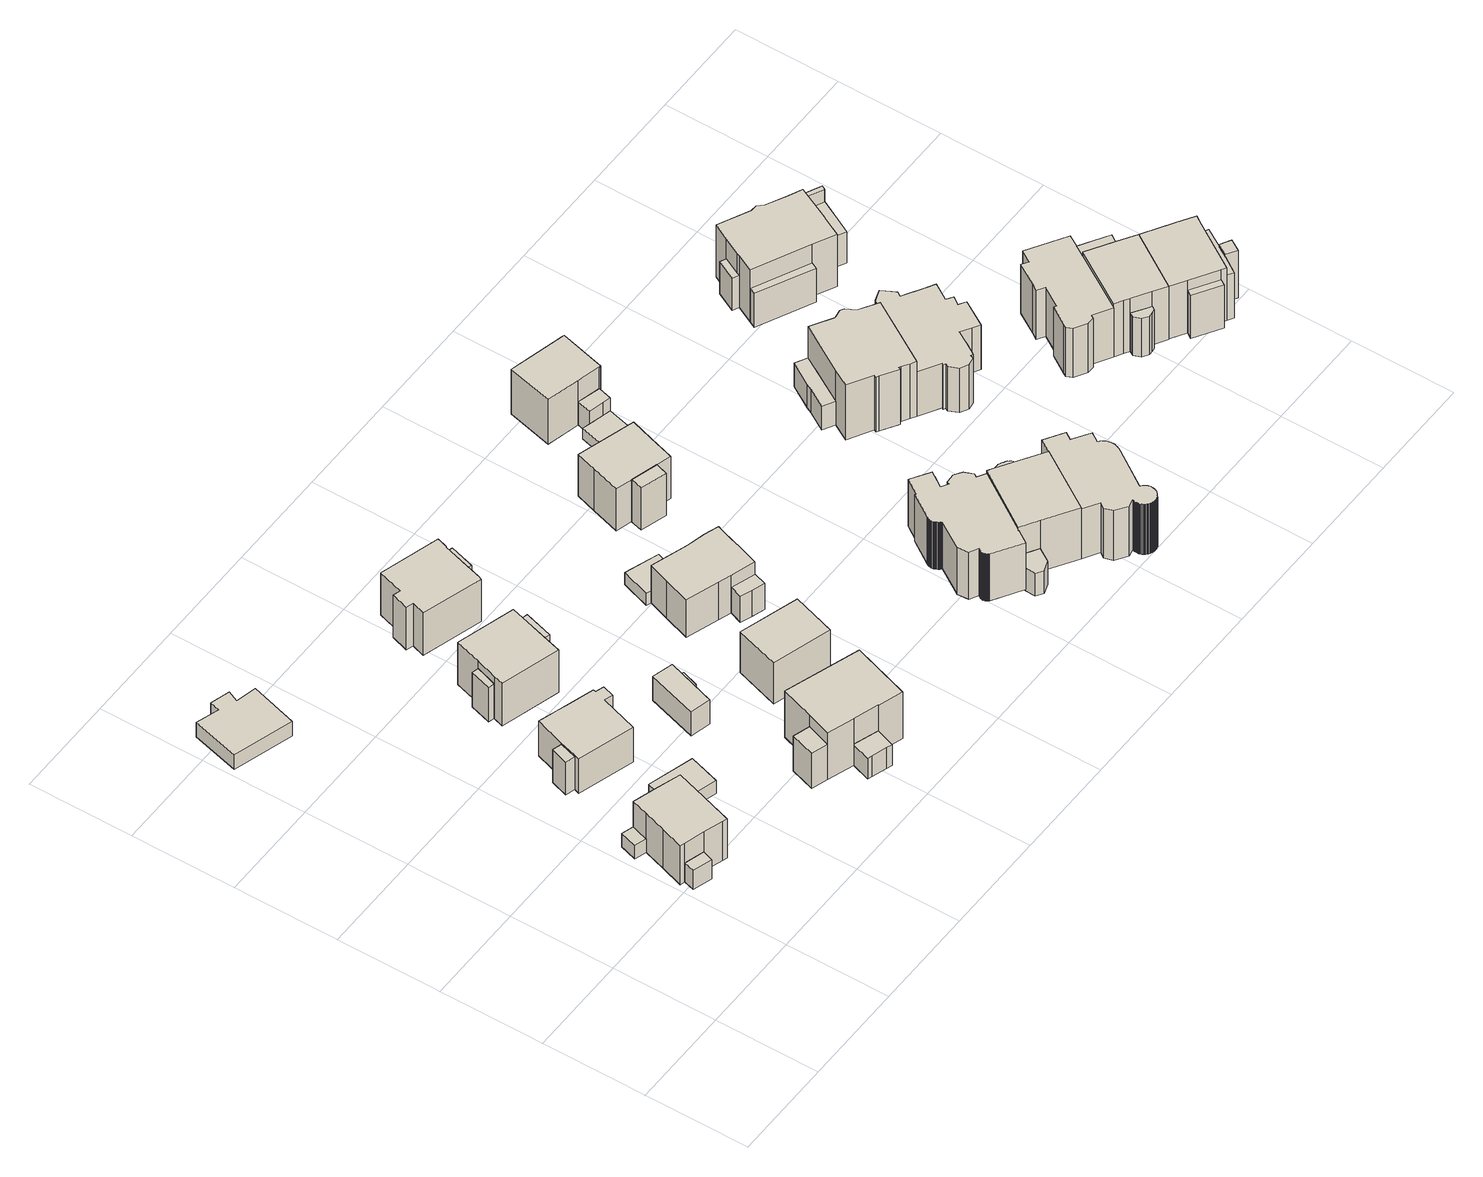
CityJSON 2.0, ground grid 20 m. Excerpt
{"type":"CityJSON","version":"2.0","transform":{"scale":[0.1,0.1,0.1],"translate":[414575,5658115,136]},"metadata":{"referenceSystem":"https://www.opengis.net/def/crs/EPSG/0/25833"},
"CityObjects":{
"building1":{"type":"Building","attributes":{"Gemeindeschluessel":14612000,"Geometrietyp2DReferenz":"3000","function":"31001_9998","roofType":"9999"},"children":["building1-1","building1-2","building1-3"]},
"building1-1":{"type":"BuildingPart","attributes":{"Dachtyp_tdc":"tdcGableRoof","Dachneigung":11.14,"QualitaetDacherkennung":4,"Geometrietyp2DReferenz":"3000","measuredHeight":5.64,"roofType":"3100"},"parents":["building1"],"geometry":[{"type":"Solid","lod":"1","boundaries":[[[[0,1,2,3]],[[4,5,6,7]],[[3,5,4,0]],[[2,6,5,3]],[[1,7,6,2]],[[0,4,7,1]]]]}]},
"building1-2":{"type":"BuildingPart","attributes":{"Dachtyp_tdc":"tdcHipAndGableRoof","Dachneigung":39.86,"QualitaetDacherkennung":59,"Geometrietyp2DReferenz":"3000","measuredHeight":11.28,"roofType":"5000"},"parents":["building1"],"geometry":[{"type":"Solid","lod":"1","boundaries":[[[[8,9,10,11,12,13,14,15,16,17]],[[6,5,18,19,20,21,22,23,24,25]],[[16,5,6,17]],[[15,18,5,16]],[[14,19,18,15]],[[13,20,19,14]],[[12,21,20,13]],[[11,22,21,12]],[[10,23,22,11]],[[9,24,23,10]],[[8,25,24,9]],[[17,6,25,8]]]]}]},
"building1-3":{"type":"BuildingPart","attributes":{"Dachtyp_tdc":"tdcPolyFlatRoof","Dachneigung":4.66,"QualitaetDacherkennung":47,"Geometrietyp2DReferenz":"3000","measuredHeight":3.29,"roofType":"2100"},"parents":["building1"],"geometry":[{"type":"Solid","lod":"1","boundaries":[[[[26,27,28,29]],[[21,20,30,31]],[[29,20,21,26]],[[28,30,20,29]],[[27,31,30,28]],[[26,21,31,27]]]]}]},
"building2":{"type":"Building","attributes":{"Dachtyp_tdc":"tdcPolyFlatRoof","Gemeindeschluessel":14612000,"Dachneigung":0,"QualitaetDacherkennung":80,"Geometrietyp2DReferenz":"3000","measuredHeight":3.42,"function":"31001_9998","roofType":"1000"},"geometry":[{"type":"Solid","lod":"1","boundaries":[[[[32,33,34,35,36,37,38,39]],[[40,41,42,43,44,45,46,47]],[[39,41,40,32]],[[38,42,41,39]],[[37,43,42,38]],[[36,44,43,37]],[[35,45,44,36]],[[34,46,45,35]],[[33,47,46,34]],[[32,40,47,33]]]]}]},
"building3":{"type":"Building","attributes":{"Dachtyp_tdc":"tdcPolyFlatRoof","Gemeindeschluessel":14612000,"Dachneigung":0,"QualitaetDacherkennung":59,"Geometrietyp2DReferenz":"3000","measuredHeight":3,"function":"31001_9998","roofType":"1000"},"geometry":[{"type":"Solid","lod":"1","boundaries":[[[[48,49,50,51,52,53]],[[54,55,56,57,58,59]],[[53,55,54,48]],[[52,56,55,53]],[[51,57,56,52]],[[50,58,57,51]],[[49,59,58,50]],[[48,54,59,49]]]]}]},
"building4":{"type":"Building","attributes":{"Gemeindeschluessel":14612000,"Geometrietyp2DReferenz":"3000","function":"31001_9998","roofType":"9999"},"children":["building4-1","building4-2"]},
"building4-1":{"type":"BuildingPart","attributes":{"Dachtyp_tdc":"tdcGableRoof","Dachneigung":23.26,"QualitaetDacherkennung":42,"Geometrietyp2DReferenz":"3000","measuredHeight":8.33,"roofType":"3100"},"parents":["building4"],"geometry":[{"type":"Solid","lod":"1","boundaries":[[[[60,61,62,63]],[[64,65,66,67]],[[63,65,64,60]],[[62,66,65,63]],[[61,67,66,62]],[[60,64,67,61]]]]}]},
"building4-2":{"type":"BuildingPart","attributes":{"Dachtyp_tdc":"tdcHipRoof","Dachneigung":38.7,"QualitaetDacherkennung":75,"Geometrietyp2DReferenz":"3000","measuredHeight":11.54,"roofType":"3200"},"parents":["building4"],"geometry":[{"type":"Solid","lod":"1","boundaries":[[[[68,69,70,71,72,73,74,75,76,77,78,79,80]],[[81,82,83,84,85,86,87,88,64,67,89,90,91]],[[80,82,81,68]],[[79,83,82,80]],[[78,84,83,79]],[[77,85,84,78]],[[76,86,85,77]],[[75,87,86,76]],[[74,88,87,75]],[[73,64,88,74]],[[72,67,64,73]],[[71,89,67,72]],[[70,90,89,71]],[[69,91,90,70]],[[68,81,91,69]]]]}]},
"building5":{"type":"Building","attributes":{"Gemeindeschluessel":14612000,"Geometrietyp2DReferenz":"3000","function":"31001_9998","roofType":"9999"},"children":["building5-1","building5-2","building5-3"]},
"building5-1":{"type":"BuildingPart","attributes":{"Dachtyp_tdc":"tdcPolyFlatRoof","Dachneigung":48.21,"QualitaetDacherkennung":50,"Geometrietyp2DReferenz":"3000","measuredHeight":8.9,"roofType":"2100"},"parents":["building5"],"geometry":[{"type":"Solid","lod":"1","boundaries":[[[[92,93,94,95]],[[96,97,98,99]],[[95,97,96,92]],[[94,98,97,95]],[[93,99,98,94]],[[92,96,99,93]]]]}]},
"building5-2":{"type":"BuildingPart","attributes":{"Dachtyp_tdc":"tdcPolyFlatRoof","Dachneigung":50.93,"QualitaetDacherkennung":55,"Geometrietyp2DReferenz":"3000","measuredHeight":9.76,"roofType":"2100"},"parents":["building5"],"geometry":[{"type":"Solid","lod":"1","boundaries":[[[[100,101,102,103,104,105]],[[106,107,108,109,110,111]],[[105,107,106,100]],[[104,108,107,105]],[[103,109,108,104]],[[102,110,109,103]],[[101,111,110,102]],[[100,106,111,101]]]]}]},
"building5-3":{"type":"BuildingPart","attributes":{"Dachtyp_tdc":"tdcFreeFormRoof","Dachneigung":42.07,"QualitaetDacherkennung":64,"Geometrietyp2DReferenz":"3000","measuredHeight":12.61,"roofType":"5000"},"parents":["building5"],"geometry":[{"type":"Solid","lod":"1","boundaries":[[[[112,113,114,115,116,117,118]],[[97,119,108,107,120,121,98]],[[118,97,98,112]],[[117,119,97,118]],[[116,108,119,117]],[[115,107,108,116]],[[114,120,107,115]],[[113,121,120,114]],[[112,98,121,113]]]]}]},
"building6":{"type":"Building","attributes":{"Gemeindeschluessel":14612000,"Geometrietyp2DReferenz":"3000","function":"31001_9998","roofType":"9999"},"children":["building6-1","building6-2","building6-3"]},
"building6-1":{"type":"BuildingPart","attributes":{"Dachtyp_tdc":"tdcGableRoof","Dachneigung":36.52,"QualitaetDacherkennung":25,"Geometrietyp2DReferenz":"3000","measuredHeight":5.61,"roofType":"3100"},"parents":["building6"],"geometry":[{"type":"Solid","lod":"1","boundaries":[[[[122,123,124,125,126,127,128,129]],[[130,131,132,133,134,135,136,137]],[[129,131,130,122]],[[128,132,131,129]],[[127,133,132,128]],[[126,134,133,127]],[[125,135,134,126]],[[124,136,135,125]],[[123,137,136,124]],[[122,130,137,123]]]]}]},
"building6-2":{"type":"BuildingPart","attributes":{"Dachtyp_tdc":"tdcFreeFormRoof","Dachneigung":44.18,"QualitaetDacherkennung":55,"Geometrietyp2DReferenz":"3000","measuredHeight":13.88,"roofType":"5000"},"parents":["building6"],"geometry":[{"type":"Solid","lod":"1","boundaries":[[[[138,139,140,141,142,143,144,145,146]],[[132,131,147,148,149,150,151,134,133]],[[146,131,132,138]],[[145,147,131,146]],[[144,148,147,145]],[[143,149,148,144]],[[142,150,149,143]],[[141,151,150,142]],[[140,134,151,141]],[[139,133,134,140]],[[138,132,133,139]]]]}]},
"building6-3":{"type":"BuildingPart","attributes":{"Dachtyp_tdc":"tdcFreeFormRoof","Dachneigung":35.37,"QualitaetDacherkennung":29,"Geometrietyp2DReferenz":"3000","measuredHeight":8.92,"roofType":"5000"},"parents":["building6"],"geometry":[{"type":"Solid","lod":"1","boundaries":[[[[152,153,154,155]],[[147,156,157,148]],[[155,156,147,152]],[[154,157,156,155]],[[153,148,157,154]],[[152,147,148,153]]]]}]},
"building7":{"type":"Building","attributes":{"Gemeindeschluessel":14612000,"Geometrietyp2DReferenz":"3000","function":"31001_9998","roofType":"9999"},"children":["building7-1","building7-2"]},
"building7-1":{"type":"BuildingPart","attributes":{"Dachtyp_tdc":"tdcGableRoof","Dachneigung":42.36,"QualitaetDacherkennung":4,"Geometrietyp2DReferenz":"3000","measuredHeight":9.39,"roofType":"3100"},"parents":["building7"],"geometry":[{"type":"Solid","lod":"1","boundaries":[[[[158,159,160,161]],[[162,163,164,165]],[[161,163,162,158]],[[160,164,163,161]],[[159,165,164,160]],[[158,162,165,159]]]]}]},
"building7-2":{"type":"BuildingPart","attributes":{"Dachtyp_tdc":"tdcPolyFlatRoof","Dachneigung":0,"QualitaetDacherkennung":76,"Geometrietyp2DReferenz":"3000","measuredHeight":2.34,"roofType":"1000"},"parents":["building7"],"geometry":[{"type":"Solid","lod":"1","boundaries":[[[[166,167,168,169]],[[170,171,172,165]],[[169,171,170,166]],[[168,172,171,169]],[[167,165,172,168]],[[166,170,165,167]]]]}]},
"building8":{"type":"Building","attributes":{"Gemeindeschluessel":14612000,"Geometrietyp2DReferenz":"3000","function":"31001_9998","roofType":"9999"},"children":["building8-1","building8-2"]},
"building8-1":{"type":"BuildingPart","attributes":{"Dachtyp_tdc":"tdcHipRoof","Dachneigung":42.75,"QualitaetDacherkennung":74,"Geometrietyp2DReferenz":"3000","measuredHeight":13.43,"roofType":"3200"},"parents":["building8"],"geometry":[{"type":"Solid","lod":"1","boundaries":[[[[173,174,175,176,177,178,179,180,181,182,183,184]],[[185,186,187,188,189,190,191,192,193,194,195,196]],[[184,186,185,173]],[[183,187,186,184]],[[182,188,187,183]],[[181,189,188,182]],[[180,190,189,181]],[[179,191,190,180]],[[178,192,191,179]],[[177,193,192,178]],[[176,194,193,177]],[[175,195,194,176]],[[174,196,195,175]],[[173,185,196,174]]]]}]},
"building8-2":{"type":"BuildingPart","attributes":{"Dachtyp_tdc":"tdcCutGableRoof","Dachneigung":42.3,"QualitaetDacherkennung":60,"Geometrietyp2DReferenz":"3000","measuredHeight":9.55,"roofType":"9999"},"parents":["building8"],"geometry":[{"type":"Solid","lod":"1","boundaries":[[[[197,198,199,200]],[[192,201,202,193]],[[200,201,192,197]],[[199,202,201,200]],[[198,193,202,199]],[[197,192,193,198]]]]}]},
"building9":{"type":"Building","attributes":{"Dachtyp_tdc":"tdcHipRoof","Gemeindeschluessel":14612000,"Dachneigung":37.55,"QualitaetDacherkennung":83,"Geometrietyp2DReferenz":"3000","measuredHeight":11.39,"function":"31001_9998","roofType":"3200"},"geometry":[{"type":"Solid","lod":"1","boundaries":[[[[203,204,205,206]],[[207,208,209,210]],[[206,208,207,203]],[[205,209,208,206]],[[204,210,209,205]],[[203,207,210,204]]]]}]},
"building10":{"type":"Building","attributes":{"Gemeindeschluessel":14612000,"Geometrietyp2DReferenz":"3000","function":"31001_9998","roofType":"9999"},"children":["building10-1","building10-2"]},
"building10-1":{"type":"BuildingPart","attributes":{"Dachtyp_tdc":"tdcHipRoof","Dachneigung":39.39,"QualitaetDacherkennung":82,"Geometrietyp2DReferenz":"3000","measuredHeight":10.93,"roofType":"3200"},"parents":["building10"],"geometry":[{"type":"Solid","lod":"1","boundaries":[[[[211,212,213,214,215,216,217,218,219,220,221,222,223]],[[224,225,226,227,228,229,230,231,232,233,234,235,236]],[[223,225,224,211]],[[222,226,225,223]],[[221,227,226,222]],[[220,228,227,221]],[[219,229,228,220]],[[218,230,229,219]],[[217,231,230,218]],[[216,232,231,217]],[[215,233,232,216]],[[214,234,233,215]],[[213,235,234,214]],[[212,236,235,213]],[[211,224,236,212]]]]}]},
"building10-2":{"type":"BuildingPart","attributes":{"Dachtyp_tdc":"tdcGableRoof","Dachneigung":67.22,"QualitaetDacherkennung":12,"Geometrietyp2DReferenz":"3000","measuredHeight":9.02,"roofType":"3100"},"parents":["building10"],"geometry":[{"type":"Solid","lod":"1","boundaries":[[[[237,238,239,240,241,242]],[[243,235,244,245,246,236]],[[242,243,236,237]],[[241,235,243,242]],[[240,244,235,241]],[[239,245,244,240]],[[238,246,245,239]],[[237,236,246,238]]]]}]},
"building11":{"type":"Building","attributes":{"Dachtyp_tdc":"tdcPolyFlatRoof","Gemeindeschluessel":14612000,"Dachneigung":0,"QualitaetDacherkennung":69,"Geometrietyp2DReferenz":"3000","measuredHeight":2.76,"function":"31001_9998","roofType":"1000"},"geometry":[{"type":"Solid","lod":"1","boundaries":[[[[247,248,249,250,251,252,253]],[[228,227,254,255,256,257,258]],[[253,227,228,247]],[[252,254,227,253]],[[251,255,254,252]],[[250,256,255,251]],[[249,257,256,250]],[[248,258,257,249]],[[247,228,258,248]]]]}]},
"building12":{"type":"Building","attributes":{"Gemeindeschluessel":14612000,"Geometrietyp2DReferenz":"3000","function":"31001_9998","roofType":"9999"},"children":["building12-1","building12-2"]},
"building12-1":{"type":"BuildingPart","attributes":{"Dachtyp_tdc":"tdcHipAndGableRoof","Dachneigung":41.55,"QualitaetDacherkennung":56,"Geometrietyp2DReferenz":"3000","measuredHeight":12.13,"roofType":"5000"},"parents":["building12"],"geometry":[{"type":"Solid","lod":"1","boundaries":[[[[259,260,261,262,263,264,265,266,267]],[[268,269,270,271,272,273,274,275,276]],[[267,269,268,259]],[[266,270,269,267]],[[265,271,270,266]],[[264,272,271,265]],[[263,273,272,264]],[[262,274,273,263]],[[261,275,274,262]],[[260,276,275,261]],[[259,268,276,260]]]]}]},
"building12-2":{"type":"BuildingPart","attributes":{"Dachtyp_tdc":"tdcGableRoof","Dachneigung":44.38,"QualitaetDacherkennung":61,"Geometrietyp2DReferenz":"3000","measuredHeight":11.35,"roofType":"3100"},"parents":["building12"],"geometry":[{"type":"Solid","lod":"1","boundaries":[[[[277,278,279,280]],[[269,281,282,270]],[[280,281,269,277]],[[279,282,281,280]],[[278,270,282,279]],[[277,269,270,278]]]]}]},
"building13":{"type":"Building","attributes":{"Dachtyp_tdc":"tdcFreeFormRoof","Gemeindeschluessel":14612000,"Dachneigung":33.15,"QualitaetDacherkennung":16,"Geometrietyp2DReferenz":"3000","measuredHeight":16.11,"function":"31001_9998","roofType":"5000"},"geometry":[{"type":"Solid","lod":"1","boundaries":[[[[283,284,285,286,287,288,289,290,291,292,293,294,295,296,297,298,299,300,301,302,303,304,305,306,307,308,309,310,311,312,313,314,315,316,317,318,319,320,321,322,323,324,325,326,327,328,329,330,331,332,333,334,335,336,337,338,339,340,341,342,343,344,345,346,347]],[[348,349,350,351,352,353,354,355,356,357,358,359,360,361,362,363,364,365,366,367,368,369,370,371,372,373,374,375,376,377,378,379,380,381,382,383,384,385,386,387,388,389,390,391,392,393,394,395,396,397,398,399,400,401,402,403,404,405,406,407,408,409,410,411,412]],[[347,349,348,283]],[[346,350,349,347]],[[345,351,350,346]],[[344,352,351,345]],[[343,353,352,344]],[[342,354,353,343]],[[341,355,354,342]],[[340,356,355,341]],[[339,357,356,340]],[[338,358,357,339]],[[337,359,358,338]],[[336,360,359,337]],[[335,361,360,336]],[[334,362,361,335]],[[333,363,362,334]],[[332,364,363,333]],[[331,365,364,332]],[[330,366,365,331]],[[329,367,366,330]],[[328,368,367,329]],[[327,369,368,328]],[[326,370,369,327]],[[325,371,370,326]],[[324,372,371,325]],[[323,373,372,324]],[[322,374,373,323]],[[321,375,374,322]],[[320,376,375,321]],[[319,377,376,320]],[[318,378,377,319]],[[317,379,378,318]],[[316,380,379,317]],[[315,381,380,316]],[[314,382,381,315]],[[313,383,382,314]],[[312,384,383,313]],[[311,385,384,312]],[[310,386,385,311]],[[309,387,386,310]],[[308,388,387,309]],[[307,389,388,308]],[[306,390,389,307]],[[305,391,390,306]],[[304,392,391,305]],[[303,393,392,304]],[[302,394,393,303]],[[301,395,394,302]],[[300,396,395,301]],[[299,397,396,300]],[[298,398,397,299]],[[297,399,398,298]],[[296,400,399,297]],[[295,401,400,296]],[[294,402,401,295]],[[293,403,402,294]],[[292,404,403,293]],[[291,405,404,292]],[[290,406,405,291]],[[289,407,406,290]],[[288,408,407,289]],[[287,409,408,288]],[[286,410,409,287]],[[285,411,410,286]],[[284,412,411,285]],[[283,348,412,284]]]]}]},
"building14":{"type":"Building","attributes":{"Dachtyp_tdc":"tdcPolyFlatRoof","Gemeindeschluessel":14612000,"Dachneigung":0,"QualitaetDacherkennung":80,"Geometrietyp2DReferenz":"3000","measuredHeight":2.51,"function":"31001_9998","roofType":"1000"},"geometry":[{"type":"Solid","lod":"1","boundaries":[[[[413,414,415,416,417]],[[418,419,420,421,422]],[[417,419,418,413]],[[416,420,419,417]],[[415,421,420,416]],[[414,422,421,415]],[[413,418,422,414]]]]}]},
"building15":{"type":"Building","attributes":{"Gemeindeschluessel":14612000,"Geometrietyp2DReferenz":"3000","function":"31001_9998","roofType":"9999"},"children":["building15-1","building15-2","building15-3"]},
"building15-1":{"type":"BuildingPart","attributes":{"Dachtyp_tdc":"tdcFreeFormRoof","Dachneigung":74.99,"QualitaetDacherkennung":24,"Geometrietyp2DReferenz":"3000","measuredHeight":12.34,"roofType":"5000"},"parents":["building15"],"geometry":[{"type":"Solid","lod":"1","boundaries":[[[[423,424,425,426,427,428,429,430,431,432,433,434,435,436,437,438,439,440,441,442,443,444,445,446,447,448,449,450,451,452,453,454,455]],[[456,457,458,459,460,461,462,463,464,465,466,467,468,469,470,471,472,473,474,475,476,477,478,479,480,481,482,483,484,485,486,487,488]],[[455,457,456,423]],[[454,458,457,455]],[[453,459,458,454]],[[452,460,459,453]],[[451,461,460,452]],[[450,462,461,451]],[[449,463,462,450]],[[448,464,463,449]],[[447,465,464,448]],[[446,466,465,447]],[[445,467,466,446]],[[444,468,467,445]],[[443,469,468,444]],[[442,470,469,443]],[[441,471,470,442]],[[440,472,471,441]],[[439,473,472,440]],[[438,474,473,439]],[[437,475,474,438]],[[436,476,475,437]],[[435,477,476,436]],[[434,478,477,435]],[[433,479,478,434]],[[432,480,479,433]],[[431,481,480,432]],[[430,482,481,431]],[[429,483,482,430]],[[428,484,483,429]],[[427,485,484,428]],[[426,486,485,427]],[[425,487,486,426]],[[424,488,487,425]],[[423,456,488,424]]]]}]},
"building15-2":{"type":"BuildingPart","attributes":{"Dachtyp_tdc":"tdcFreeFormRoof","Dachneigung":22.07,"QualitaetDacherkennung":55,"Geometrietyp2DReferenz":"3000","measuredHeight":5.84,"roofType":"5000"},"parents":["building15"],"geometry":[{"type":"Solid","lod":"1","boundaries":[[[[489,490,491,492,493,494]],[[495,496,497,498,499,500]],[[494,496,495,489]],[[493,497,496,494]],[[492,498,497,493]],[[491,499,498,492]],[[490,500,499,491]],[[489,495,500,490]]]]}]},
"building15-3":{"type":"BuildingPart","attributes":{"Dachtyp_tdc":"tdcGableRoof","Dachneigung":37.26,"QualitaetDacherkennung":43,"Geometrietyp2DReferenz":"3000","measuredHeight":15.22,"roofType":"3100"},"parents":["building15"],"geometry":[{"type":"Solid","lod":"1","boundaries":[[[[501,502,503,504,505,506]],[[495,500,507,466,465,508]],[[506,500,495,501]],[[505,507,500,506]],[[504,466,507,505]],[[503,465,466,504]],[[502,508,465,503]],[[501,495,508,502]]]]}]},
"building16":{"type":"Building","attributes":{"Gemeindeschluessel":14612000,"Geometrietyp2DReferenz":"3000","function":"31001_9998","roofType":"9999"},"children":["building16-1","building16-2","building16-3","building16-4"]},
"building16-1":{"type":"BuildingPart","attributes":{"Dachtyp_tdc":"tdcPolyFlatRoof","Dachneigung":0,"QualitaetDacherkennung":44,"Geometrietyp2DReferenz":"3000","measuredHeight":5.51,"roofType":"1000"},"parents":["building16"],"geometry":[{"type":"Solid","lod":"1","boundaries":[[[[509,510,511,512,513]],[[514,515,516,517,518]],[[513,515,514,509]],[[512,516,515,513]],[[511,517,516,512]],[[510,518,517,511]],[[509,514,518,510]]]]}]},
"building16-2":{"type":"BuildingPart","attributes":{"Dachtyp_tdc":"tdcPolyFlatRoof","Dachneigung":4.12,"QualitaetDacherkennung":45,"Geometrietyp2DReferenz":"3000","measuredHeight":5.58,"roofType":"2100"},"parents":["building16"],"geometry":[{"type":"Solid","lod":"1","boundaries":[[[[511,519,520,512]],[[517,516,521,522]],[[512,516,517,511]],[[520,521,516,512]],[[519,522,521,520]],[[511,517,522,519]]]]}]},
"building16-3":{"type":"BuildingPart","attributes":{"Dachtyp_tdc":"tdcPolyFlatRoof","Dachneigung":0,"QualitaetDacherkennung":53,"Geometrietyp2DReferenz":"3000","measuredHeight":5.52,"roofType":"1000"},"parents":["building16"],"geometry":[{"type":"Solid","lod":"1","boundaries":[[[[523,524,525,526,527]],[[528,421,529,420,530]],[[527,421,528,523]],[[526,529,421,527]],[[525,420,529,526]],[[524,530,420,525]],[[523,528,530,524]]]]}]},
"building16-4":{"type":"BuildingPart","attributes":{"Dachtyp_tdc":"tdcHipRoof","Dachneigung":41.73,"QualitaetDacherkennung":69,"Geometrietyp2DReferenz":"3000","measuredHeight":12.67,"roofType":"3200"},"parents":["building16"],"geometry":[{"type":"Solid","lod":"1","boundaries":[[[[531,532,533,534,535,536,537,538]],[[528,530,539,540,521,515,541,542]],[[538,530,528,531]],[[537,539,530,538]],[[536,540,539,537]],[[535,521,540,536]],[[534,515,521,535]],[[533,541,515,534]],[[532,542,541,533]],[[531,528,542,532]]]]}]},
"building17":{"type":"Building","attributes":{"Dachtyp_tdc":"tdcFreeFormRoof","Gemeindeschluessel":14612000,"Dachneigung":50.43,"QualitaetDacherkennung":29,"Geometrietyp2DReferenz":"3000","measuredHeight":16.21,"function":"31001_9998","roofType":"5000"},"geometry":[{"type":"Solid","lod":"1","boundaries":[[[[543,544,545,546,547,548,549,550,551,552,553,554,555,556,557,558,559,560,561,562,563,564,565,566,567,568,569,570,571,572,573,574,575,576,577,578,579,580,581,582,583,584,585,586,587,588,589,590,591,592,593,594,595,596,597,598,599,600,601,602,603,604,605,606,607,608,609,610,611,612,613,614,615,616,617,618,619,620,621,622,623,624,625,626,627,628,629]],[[630,631,632,633,634,635,636,637,638,639,640,641,642,643,644,645,646,647,648,649,650,651,652,653,654,655,656,657,658,659,660,661,662,663,664,665,666,667,668,669,670,671,672,673,674,675,676,677,678,679,680,681,682,683,684,685,686,687,508,688,689,690,691,692,693,694,695,696,697,698,699,700,701,702,703,704,705,706,707,708,709,710,711,712,713,714,715]],[[629,631,630,543]],[[628,632,631,629]],[[627,633,632,628]],[[626,634,633,627]],[[625,635,634,626]],[[624,636,635,625]],[[623,637,636,624]],[[622,638,637,623]],[[621,639,638,622]],[[620,640,639,621]],[[619,641,640,620]],[[618,642,641,619]],[[617,643,642,618]],[[616,644,643,617]],[[615,645,644,616]],[[614,646,645,615]],[[613,647,646,614]],[[612,648,647,613]],[[611,649,648,612]],[[610,650,649,611]],[[609,651,650,610]],[[608,652,651,609]],[[607,653,652,608]],[[606,654,653,607]],[[605,655,654,606]],[[604,656,655,605]],[[603,657,656,604]],[[602,658,657,603]],[[601,659,658,602]],[[600,660,659,601]],[[599,661,660,600]],[[598,662,661,599]],[[597,663,662,598]],[[596,664,663,597]],[[595,665,664,596]],[[594,666,665,595]],[[593,667,666,594]],[[592,668,667,593]],[[591,669,668,592]],[[590,670,669,591]],[[589,671,670,590]],[[588,672,671,589]],[[587,673,672,588]],[[586,674,673,587]],[[585,675,674,586]],[[584,676,675,585]],[[583,677,676,584]],[[582,678,677,583]],[[581,679,678,582]],[[580,680,679,581]],[[579,681,680,580]],[[578,682,681,579]],[[577,683,682,578]],[[576,684,683,577]],[[575,685,684,576]],[[574,686,685,575]],[[573,687,686,574]],[[572,508,687,573]],[[571,688,508,572]],[[570,689,688,571]],[[569,690,689,570]],[[568,691,690,569]],[[567,692,691,568]],[[566,693,692,567]],[[565,694,693,566]],[[564,695,694,565]],[[563,696,695,564]],[[562,697,696,563]],[[561,698,697,562]],[[560,699,698,561]],[[559,700,699,560]],[[558,701,700,559]],[[557,702,701,558]],[[556,703,702,557]],[[555,704,703,556]],[[554,705,704,555]],[[553,706,705,554]],[[552,707,706,553]],[[551,708,707,552]],[[550,709,708,551]],[[549,710,709,550]],[[548,711,710,549]],[[547,712,711,548]],[[546,713,712,547]],[[545,714,713,546]],[[544,715,714,545]],[[543,630,715,544]]]]}]},
"building18":{"type":"Building","attributes":{"Gemeindeschluessel":14612000,"Geometrietyp2DReferenz":"3000","function":"31001_9998","roofType":"9999"},"children":["building18-1","building18-2"]},
"building18-1":{"type":"BuildingPart","attributes":{"Dachtyp_tdc":"tdcHipAndGableRoof","Dachneigung":27.4,"QualitaetDacherkennung":33,"Geometrietyp2DReferenz":"3000","measuredHeight":15.91,"roofType":"5000"},"parents":["building18"],"geometry":[{"type":"Solid","lod":"1","boundaries":[[[[716,717,718,719,720,721,722,723,724,725,726,727,728,729,730,731,732]],[[733,734,735,736,737,738,739,740,741,742,743,744,745,746,747,748,749]],[[732,734,733,716]],[[731,735,734,732]],[[730,736,735,731]],[[729,737,736,730]],[[728,738,737,729]],[[727,739,738,728]],[[726,740,739,727]],[[725,741,740,726]],[[724,742,741,725]],[[723,743,742,724]],[[722,744,743,723]],[[721,745,744,722]],[[720,746,745,721]],[[719,747,746,720]],[[718,748,747,719]],[[717,749,748,718]],[[716,733,749,717]]]]}]},
"building18-2":{"type":"BuildingPart","attributes":{"Dachtyp_tdc":"tdcGableRoof","Dachneigung":16.71,"QualitaetDacherkennung":18,"Geometrietyp2DReferenz":"3000","measuredHeight":6.5,"roofType":"3100"},"parents":["building18"],"geometry":[{"type":"MultiSurface","lod":"1","boundaries":[[[750,751,752,753,754,755,756,750,757]],[[748,749,748,758,747,759,760,761,762]],[[757,749,748,750]],[[756,758,748,750]],[[755,747,758,756]],[[754,759,747,755]],[[753,760,759,754]],[[752,761,760,753]],[[751,762,761,752]],[[750,748,762,751]]]}]},
"building19":{"type":"Building","attributes":{"Dachtyp_tdc":"tdcFreeFormRoof","Gemeindeschluessel":14612000,"Dachneigung":28.59,"QualitaetDacherkennung":24,"Geometrietyp2DReferenz":"3000","measuredHeight":14.5,"function":"31001_9998","roofType":"5000"},"geometry":[{"type":"Solid","lod":"1","boundaries":[[[[763,764,765,766,767,768,769,770,771,772,773,774,775,776,777,778,779,780,781,782,783,784,785,786,787,788,789,790]],[[791,792,793,738,736,794,795,796,797,798,799,800,801,802,803,804,805,806,807,808,809,810,811,812,813,814,815,816]],[[790,792,791,763]],[[789,793,792,790]],[[788,738,793,789]],[[787,736,738,788]],[[786,794,736,787]],[[785,795,794,786]],[[784,796,795,785]],[[783,797,796,784]],[[782,798,797,783]],[[781,799,798,782]],[[780,800,799,781]],[[779,801,800,780]],[[778,802,801,779]],[[777,803,802,778]],[[776,804,803,777]],[[775,805,804,776]],[[774,806,805,775]],[[773,807,806,774]],[[772,808,807,773]],[[771,809,808,772]],[[770,810,809,771]],[[769,811,810,770]],[[768,812,811,769]],[[767,813,812,768]],[[766,814,813,767]],[[765,815,814,766]],[[764,816,815,765]],[[763,791,816,764]]]]}]},
"building20":{"type":"Building","attributes":{"Gemeindeschluessel":14612000,"Geometrietyp2DReferenz":"3000","function":"31001_9998","roofType":"9999"},"children":["building20-1","building20-2","building20-3","building20-4","building20-5"]},
"building20-1":{"type":"BuildingPart","attributes":{"Dachtyp_tdc":"tdcPolyFlatRoof","Dachneigung":0,"QualitaetDacherkennung":37,"Geometrietyp2DReferenz":"3000","measuredHeight":7.55,"roofType":"1000"},"parents":["building20"],"geometry":[{"type":"Solid","lod":"1","boundaries":[[[[817,818,819,820]],[[821,822,823,824]],[[820,822,821,817]],[[819,823,822,820]],[[818,824,823,819]],[[817,821,824,818]]]]}]},
"building20-2":{"type":"BuildingPart","attributes":{"Dachtyp_tdc":"tdcGableRoof","Dachneigung":24.52,"QualitaetDacherkennung":48,"Geometrietyp2DReferenz":"3000","measuredHeight":14.27,"roofType":"3100"},"parents":["building20"],"geometry":[{"type":"Solid","lod":"1","boundaries":[[[[825,826,827,828,829,830,831,832,833,834,835,836,837,838]],[[839,840,821,841,824,842,843,844,845,846,847,848,849,850]],[[838,840,839,825]],[[837,821,840,838]],[[836,841,821,837]],[[835,824,841,836]],[[834,842,824,835]],[[833,843,842,834]],[[832,844,843,833]],[[831,845,844,832]],[[830,846,845,831]],[[829,847,846,830]],[[828,848,847,829]],[[827,849,848,828]],[[826,850,849,827]],[[825,839,850,826]]]]}]},
"building20-3":{"type":"BuildingPart","attributes":{"Dachtyp_tdc":"tdcGableRoof","Dachneigung":56.59,"QualitaetDacherkennung":9,"Geometrietyp2DReferenz":"3000","measuredHeight":13.71,"roofType":"3100"},"parents":["building20"],"geometry":[{"type":"Solid","lod":"1","boundaries":[[[[851,852,853,854]],[[846,855,856,857]],[[854,855,846,851]],[[853,856,855,854]],[[852,857,856,853]],[[851,846,857,852]]]]}]},
"building20-4":{"type":"BuildingPart","attributes":{"Dachtyp_tdc":"tdcPolyFlatRoof","Dachneigung":0,"QualitaetDacherkennung":70,"Geometrietyp2DReferenz":"3000","measuredHeight":7.37,"roofType":"1000"},"parents":["building20"],"geometry":[{"type":"Solid","lod":"1","boundaries":[[[[858,859,860,861,862]],[[847,857,863,864,849]],[[862,857,847,858]],[[861,863,857,862]],[[860,864,863,861]],[[859,849,864,860]],[[858,847,849,859]]]]}]},
"building20-5":{"type":"BuildingPart","attributes":{"Dachtyp_tdc":"tdcGableRoof","Dachneigung":12.63,"QualitaetDacherkennung":17,"Geometrietyp2DReferenz":"3000","measuredHeight":8.65,"roofType":"3100"},"parents":["building20"],"geometry":[{"type":"Solid","lod":"1","boundaries":[[[[865,866,867,868]],[[839,869,870,840]],[[868,869,839,865]],[[867,870,869,868]],[[866,840,870,867]],[[865,839,840,866]]]]}]},
"building21":{"type":"Building","attributes":{"Dachtyp_tdc":"tdcFreeFormRoof","Gemeindeschluessel":14612000,"Dachneigung":28.21,"QualitaetDacherkennung":23,"Geometrietyp2DReferenz":"3000","measuredHeight":13.29,"function":"31001_9998","roofType":"5000"},"geometry":[{"type":"Solid","lod":"1","boundaries":[[[[871,872,873,874,875,876,877,878,879,880,881,882,883,884,885,886,887]],[[888,889,890,891,892,893,894,895,896,897,898,899,900,901,902,903,904]],[[887,889,888,871]],[[886,890,889,887]],[[885,891,890,886]],[[884,892,891,885]],[[883,893,892,884]],[[882,894,893,883]],[[881,895,894,882]],[[880,896,895,881]],[[879,897,896,880]],[[878,898,897,879]],[[877,899,898,878]],[[876,900,899,877]],[[875,901,900,876]],[[874,902,901,875]],[[873,903,902,874]],[[872,904,903,873]],[[871,888,904,872]]]]}]},
"building22":{"type":"Building","attributes":{"Gemeindeschluessel":14612000,"Geometrietyp2DReferenz":"3000","function":"31001_9998","roofType":"9999"},"children":["building22-1","building22-2","building22-3"]},
"building22-1":{"type":"BuildingPart","attributes":{"Dachtyp_tdc":"tdcFreeFormRoof","Dachneigung":32.71,"QualitaetDacherkennung":10,"Geometrietyp2DReferenz":"3000","measuredHeight":10.08,"roofType":"5000"},"parents":["building22"],"geometry":[{"type":"Solid","lod":"1","boundaries":[[[[905,906,907,908,909,910,911,912,913]],[[914,915,916,917,918,919,920,921,922]],[[913,915,914,905]],[[912,916,915,913]],[[911,917,916,912]],[[910,918,917,911]],[[909,919,918,910]],[[908,920,919,909]],[[907,921,920,908]],[[906,922,921,907]],[[905,914,922,906]]]]}]},
"building22-2":{"type":"BuildingPart","attributes":{"Dachtyp_tdc":"tdcGableRoof","Dachneigung":31.39,"QualitaetDacherkennung":40,"Geometrietyp2DReferenz":"3000","measuredHeight":12.6,"roofType":"3100"},"parents":["building22"],"geometry":[{"type":"Solid","lod":"1","boundaries":[[[[923,924,925,926]],[[927,904,928,929]],[[926,904,927,923]],[[925,928,904,926]],[[924,929,928,925]],[[923,927,929,924]]]]}]},
"building22-3":{"type":"BuildingPart","attributes":{"Dachtyp_tdc":"tdcGableRoof","Dachneigung":29.22,"QualitaetDacherkennung":57,"Geometrietyp2DReferenz":"3000","measuredHeight":14.38,"roofType":"3100"},"parents":["building22"],"geometry":[{"type":"Solid","lod":"1","boundaries":[[[[930,931,932,933,934,935,936,937]],[[929,938,939,918,916,940,888,927]],[[937,938,929,930]],[[936,939,938,937]],[[935,918,939,936]],[[934,916,918,935]],[[933,940,916,934]],[[932,888,940,933]],[[931,927,888,932]],[[930,929,927,931]]]]}]},
"building23":{"type":"Building","attributes":{"Gemeindeschluessel":14612000,"Geometrietyp2DReferenz":"3000","function":"31001_9998","roofType":"9999"},"children":["building23-1","building23-2","building23-3","building23-4"]},
"building23-1":{"type":"BuildingPart","attributes":{"Dachtyp_tdc":"tdcPolyFlatRoof","Dachneigung":23.64,"QualitaetDacherkennung":57,"Geometrietyp2DReferenz":"3000","measuredHeight":11.72,"roofType":"2100"},"parents":["building23"],"geometry":[{"type":"Solid","lod":"1","boundaries":[[[[941,942,943,944,945]],[[946,947,948,949,950]],[[945,947,946,941]],[[944,948,947,945]],[[943,949,948,944]],[[942,950,949,943]],[[941,946,950,942]]]]}]},
"building23-2":{"type":"BuildingPart","attributes":{"Dachtyp_tdc":"tdcHipAndGableRoof","Dachneigung":26.99,"QualitaetDacherkennung":51,"Geometrietyp2DReferenz":"3000","measuredHeight":14.05,"roofType":"5000"},"parents":["building23"],"geometry":[{"type":"Solid","lod":"1","boundaries":[[[[951,937,936,952,953,954,955,956,957]],[[958,959,960,961,962,963,964,965,966]],[[957,959,958,951]],[[956,960,959,957]],[[955,961,960,956]],[[954,962,961,955]],[[953,963,962,954]],[[952,964,963,953]],[[936,965,964,952]],[[937,966,965,936]],[[951,958,966,937]]]]}]},
"building23-3":{"type":"BuildingPart","attributes":{"Dachtyp_tdc":"tdcGableRoof","Dachneigung":42.7,"QualitaetDacherkennung":35,"Geometrietyp2DReferenz":"3000","measuredHeight":13.07,"roofType":"3100"},"parents":["building23"],"geometry":[{"type":"Solid","lod":"1","boundaries":[[[[967,968,969,970,971,972,973,974,975]],[[976,961,977,960,978,949,948,979,947]],[[975,961,976,967]],[[974,977,961,975]],[[973,960,977,974]],[[972,978,960,973]],[[971,949,978,972]],[[970,948,949,971]],[[969,979,948,970]],[[968,947,979,969]],[[967,976,947,968]]]]}]},
"building23-4":{"type":"BuildingPart","attributes":{"Dachtyp_tdc":"tdcGableRoof","Dachneigung":39.05,"QualitaetDacherkennung":28,"Geometrietyp2DReferenz":"3000","measuredHeight":11.47,"roofType":"3100"},"parents":["building23"],"geometry":[{"type":"Solid","lod":"1","boundaries":[[[[980,981,982,983]],[[963,984,985,964]],[[983,984,963,980]],[[982,985,984,983]],[[981,964,985,982]],[[980,963,964,981]]]]}]}
},
"vertices":[
[214,191,47],[250,179,47],[257,200,47],[220,211,47],[214,191,2],[220,211,2],[257,200,2],[250,179,2],
[293,188,94],[302,185,94],[339,302,94],[290,318,94],[248,331,94],[238,299,94],[225,257,94],[211,214,94],[220,211,94],[257,200,94],[211,214,2],[225,257,2],[238,299,2],[248,331,2],[290,318,2],[339,302,2],[302,185,2],[293,188,2],
[248,331,34],[226,338,34],[216,306,34],[238,299,34],[216,306,2],[226,338,2],
[2,939,50],[115,904,50],[141,994,50],[102,1003,50],[111,1024,50],[74,1035,50],[69,1016,50],[26,1030,50],[2,939,16],[26,1030,16],[69,1016,16],[74,1035,16],[111,1024,16],[102,1003,16],[141,994,16],[115,904,16],
[427,339,31],[341,365,31],[324,309,31],[341,304,31],[340,301,31],[409,280,31],[427,339,1],[409,280,1],[340,301,1],[341,304,1],[324,309,1],[341,365,1],
[283,469,84],[293,502,84],[276,507,84],[265,474,84],[283,469,6],[265,474,6],[276,507,6],[293,502,6],
[369,540,88],[346,548,88],[329,553,88],[311,559,88],[293,502,88],[283,469,88],[280,459,88],[386,426,88],[409,498,88],[425,493,88],[432,515,88],[416,520,88],[417,525,88],[369,540,6],[417,525,6],[416,520,6],[432,515,6],[425,493,6],[409,498,6],[386,426,6],[280,459,6],[311,559,6],[329,553,6],[346,548,6],
[337,706,90],[325,666,90],[336,663,90],[349,703,90],[337,706,8],[349,703,8],[336,663,8],[325,666,8],
[471,647,95],[487,702,95],[475,705,95],[479,719,95],[474,720,95],[454,652,95],[471,647,8],[454,652,8],[474,720,8],[479,719,8],[475,705,8],[487,702,8],
[336,663,108],[330,643,108],[442,610,108],[454,652,108],[474,720,108],[364,753,108],[349,703,108],[364,753,8],[442,610,8],[330,643,8],
[570,96,53],[579,93,53],[607,84,53],[617,80,53],[629,115,53],[629,116,53],[582,132,53],[582,131,53],[570,96,4],[582,131,4],[582,132,4],[629,116,4],[629,115,4],[617,80,4],[607,84,4],[579,93,4],
[582,132,114],[629,116,114],[629,115,114],[675,100,114],[711,209,114],[570,257,114],[549,194,114],[533,148,114],[582,131,114],[533,148,4],[549,194,4],[570,257,4],[711,209,4],[675,100,4],
[533,148,87],[549,194,87],[517,204,87],[502,158,87],[502,158,4],[517,204,4],
[523,371,64],[553,465,64],[514,476,64],[485,381,64],[523,371,7],[485,381,7],[514,476,7],[553,465,7],
[575,458,30],[553,465,30],[542,430,30],[564,426,30],[575,458,7],[564,426,7],[542,430,7],
[396,862,104],[388,837,104],[502,802,104],[505,810,104],[514,842,104],[528,889,104],[529,889,104],[535,909,104],[422,943,104],[407,895,104],[393,899,104],[383,866,104],[396,862,4],[383,866,4],[393,899,4],[407,895,4],[422,943,4],[535,909,4],[529,889,4],[528,889,4],[514,842,4],[505,810,4],[502,802,4],[388,837,4],
[528,889,92],[514,842,92],[527,838,92],[541,885,92],[541,885,4],[527,838,4],
[729,278,103],[755,360,103],[644,395,103],[618,312,103],[729,278,6],[618,312,6],[644,395,6],[755,360,6],
[717,488,97],[742,480,97],[787,465,97],[802,508,97],[804,516,97],[815,549,97],[818,557,97],[792,566,97],[756,575,97],[711,590,97],[687,598,97],[673,558,97],[657,509,97],[717,488,8],[657,509,8],[673,558,8],[687,598,8],[711,590,8],[756,575,8],[792,566,8],[818,557,8],[815,549,8],[804,516,8],[802,508,8],[787,465,8],[742,480,8],
[742,480,69],[733,456,69],[755,448,69],[779,440,69],[787,465,69],[764,473,69],[764,473,8],[779,440,8],[755,448,8],[733,456,8],
[711,590,36],[716,604,36],[747,594,36],[760,634,36],[696,656,36],[678,602,36],[687,598,36],[678,602,8],[696,656,8],[760,634,8],[747,594,8],[716,604,8],
[892,701,108],[906,748,108],[920,793,108],[812,826,108],[800,787,108],[784,733,108],[815,724,108],[814,724,108],[864,709,108],[892,701,9],[864,709,9],[814,724,9],[815,724,9],[784,733,9],[800,787,9],[812,826,9],[920,793,9],[906,748,9],
[864,709,109],[814,724,109],[808,701,109],[857,686,109],[857,686,9],[808,701,9],
[1093,328,116],[1096,332,116],[1061,355,116],[1042,326,116],[1040,328,116],[1012,285,116],[1011,284,116],[1010,283,116],[1010,282,116],[1009,281,116],[1009,280,116],[1008,278,116],[1008,277,116],[1008,276,116],[1007,274,116],[1007,273,116],[1007,272,116],[1008,270,116],[1008,268,116],[1008,267,116],[1009,266,116],[1009,265,116],[1010,264,116],[1011,262,116],[1011,261,116],[1012,260,116],[1013,259,116],[1014,259,116],[1015,258,116],[1016,257,116],[983,205,116],[985,184,116],[1001,175,116],[1000,174,116],[1000,173,116],[999,172,116],[998,171,116],[998,170,116],[997,169,116],[997,168,116],[997,167,116],[996,166,116],[996,165,116],[996,164,116],[997,163,116],[997,162,116],[997,161,116],[997,160,116],[998,160,116],[998,159,116],[998,158,116],[999,157,116],[1000,156,116],[1001,155,116],[1054,121,116],[1143,258,116],[1127,268,116],[1131,274,116],[1124,291,116],[1110,301,116],[1093,300,116],[1092,300,116],[1090,295,116],[1077,303,116],[1090,323,116],[1093,328,5],[1090,323,5],[1077,303,5],[1090,295,5],[1092,300,5],[1093,300,5],[1110,301,5],[1124,291,5],[1131,274,5],[1127,268,5],[1143,258,5],[1054,121,5],[1001,155,5],[1000,156,5],[999,157,5],[998,158,5],[998,159,5],[998,160,5],[997,160,5],[997,161,5],[997,162,5],[997,163,5],[996,164,5],[996,165,5],[996,166,5],[997,167,5],[997,168,5],[997,169,5],[998,170,5],[998,171,5],[999,172,5],[1000,173,5],[1000,174,5],[1001,175,5],[985,184,5],[983,205,5],[1016,257,5],[1015,258,5],[1014,259,5],[1013,259,5],[1012,260,5],[1011,261,5],[1011,262,5],[1010,264,5],[1009,265,5],[1009,266,5],[1008,267,5],[1008,268,5],[1008,270,5],[1007,272,5],[1007,273,5],[1007,274,5],[1008,276,5],[1008,277,5],[1008,278,5],[1009,280,5],[1009,281,5],[1010,282,5],[1010,283,5],[1011,284,5],[1012,285,5],[1040,328,5],[1042,326,5],[1061,355,5],[1096,332,5],
[902,829,35],[959,814,35],[975,876,35],[932,887,35],[918,891,35],[902,829,10],[918,891,10],[932,887,10],[975,876,10],[959,814,10],
[1191,251,107],[1190,252,107],[1188,253,107],[1185,254,107],[1184,255,107],[1183,256,107],[1182,257,107],[1181,257,107],[1179,258,107],[1178,258,107],[1177,259,107],[1176,259,107],[1174,259,107],[1173,259,107],[1171,259,107],[1170,259,107],[1169,259,107],[1167,259,107],[1166,258,107],[1165,258,107],[1163,257,107],[1162,257,107],[1158,255,107],[1155,251,107],[1234,200,107],[1241,211,107],[1196,240,107],[1196,243,107],[1195,244,107],[1195,246,107],[1194,247,107],[1193,248,107],[1192,249,107],[1191,251,2],[1192,249,2],[1193,248,2],[1194,247,2],[1195,246,2],[1195,244,2],[1196,243,2],[1196,240,2],[1241,211,2],[1234,200,2],[1155,251,2],[1158,255,2],[1162,257,2],[1163,257,2],[1165,258,2],[1166,258,2],[1167,259,2],[1169,259,2],[1170,259,2],[1171,259,2],[1173,259,2],[1174,259,2],[1176,259,2],[1177,259,2],[1178,258,2],[1179,258,2],[1181,257,2],[1182,257,2],[1183,256,2],[1184,255,2],[1185,254,2],[1188,253,2],[1190,252,2],
[1102,126,56],[1070,146,56],[1054,121,56],[1053,102,56],[1066,93,56],[1086,100,56],[1102,126,2],[1086,100,2],[1066,93,2],[1053,102,2],[1054,121,2],[1070,146,2],
[1102,126,123],[1162,87,123],[1234,200,123],[1155,251,123],[1143,258,123],[1070,146,123],[1143,258,2],[1162,87,2],
[1010,1016,65],[967,1027,65],[965,1019,65],[960,1000,65],[1003,989,65],[1010,1016,10],[1003,989,10],[960,1000,10],[965,1019,10],[967,1027,10],
[926,1028,65],[921,1010,65],[921,1010,10],[926,1028,10],
[982,902,65],[939,914,65],[932,887,65],[960,880,65],[975,876,65],[982,902,10],[960,880,10],[939,914,10],
[982,902,116],[985,902,116],[1007,988,116],[1003,989,116],[921,1010,116],[898,1016,116],[877,930,116],[939,914,116],[877,930,10],[898,1016,10],[1007,988,10],[985,902,10],
[1264,30,120],[1263,31,120],[1262,32,120],[1261,34,120],[1260,35,120],[1259,36,120],[1258,37,120],[1256,38,120],[1302,107,120],[1305,112,120],[1307,117,120],[1308,120,120],[1309,122,120],[1309,124,120],[1309,126,120],[1309,129,120],[1309,131,120],[1308,133,120],[1308,136,120],[1307,139,120],[1305,141,120],[1304,143,120],[1302,146,120],[1300,147,120],[1298,149,120],[1309,167,120],[1277,188,120],[1286,202,120],[1250,225,120],[1162,87,120],[1191,69,120],[1184,58,120],[1189,42,120],[1211,27,120],[1225,30,120],[1225,28,120],[1224,26,120],[1224,25,120],[1224,23,120],[1224,22,120],[1224,20,120],[1224,19,120],[1224,17,120],[1225,16,120],[1225,14,120],[1226,13,120],[1226,12,120],[1227,10,120],[1228,9,120],[1229,7,120],[1231,6,120],[1232,5,120],[1233,4,120],[1235,3,120],[1236,2,120],[1237,2,120],[1239,1,120],[1240,1,120],[1242,0,120],[1243,0,120],[1244,0,120],[1246,0,120],[1248,0,120],[1249,0,120],[1251,1,120],[1253,1,120],[1254,2,120],[1255,3,120],[1257,4,120],[1258,5,120],[1259,6,120],[1260,7,120],[1261,8,120],[1262,9,120],[1263,10,120],[1264,12,120],[1264,13,120],[1265,15,120],[1265,16,120],[1265,18,120],[1266,19,120],[1266,20,120],[1266,22,120],[1266,23,120],[1265,25,120],[1265,26,120],[1265,28,120],[1264,30,2],[1265,28,2],[1265,26,2],[1265,25,2],[1266,23,2],[1266,22,2],[1266,20,2],[1266,19,2],[1265,18,2],[1265,16,2],[1265,15,2],[1264,13,2],[1264,12,2],[1263,10,2],[1262,9,2],[1261,8,2],[1260,7,2],[1259,6,2],[1258,5,2],[1257,4,2],[1255,3,2],[1254,2,2],[1253,1,2],[1251,1,2],[1249,0,2],[1248,0,2],[1246,0,2],[1244,0,2],[1243,0,2],[1242,0,2],[1240,1,2],[1239,1,2],[1237,2,2],[1236,2,2],[1235,3,2],[1233,4,2],[1232,5,2],[1231,6,2],[1229,7,2],[1228,9,2],[1227,10,2],[1226,12,2],[1226,13,2],[1225,14,2],[1225,16,2],[1224,17,2],[1224,19,2],[1224,20,2],[1224,22,2],[1224,23,2],[1224,25,2],[1224,26,2],[1225,28,2],[1225,30,2],[1211,27,2],[1189,42,2],[1184,58,2],[1191,69,2],[1250,225,2],[1286,202,2],[1277,188,2],[1309,167,2],[1298,149,2],[1300,147,2],[1302,146,2],[1304,143,2],[1305,141,2],[1307,139,2],[1308,136,2],[1308,133,2],[1309,131,2],[1309,129,2],[1309,126,2],[1309,124,2],[1309,122,2],[1308,120,2],[1307,117,2],[1305,112,2],[1302,107,2],[1256,38,2],[1258,37,2],[1259,36,2],[1260,35,2],[1261,34,2],[1262,32,2],[1263,31,2],
[1289,645,134],[1272,642,134],[1231,667,134],[1178,576,134],[1160,545,134],[1204,519,134],[1202,514,134],[1207,512,134],[1238,492,134],[1240,496,134],[1244,494,134],[1257,486,134],[1267,480,134],[1296,528,134],[1340,601,134],[1306,623,134],[1296,641,134],[1289,645,4],[1296,641,4],[1306,623,4],[1340,601,4],[1296,528,4],[1267,480,4],[1257,486,4],[1244,494,4],[1240,496,4],[1238,492,4],[1207,512,4],[1202,514,4],[1204,519,4],[1160,545,4],[1178,576,4],[1231,667,4],[1272,642,4],
[1231,667,60],[1209,679,60],[1183,635,60],[1177,624,60],[1156,589,60],[1178,576,60],[1198,611,60],[1272,642,60],[1198,611,4],[1156,589,4],[1177,624,4],[1183,635,4],[1209,679,4],
[1308,452,109],[1305,446,109],[1313,428,109],[1328,420,109],[1343,422,109],[1346,429,109],[1350,427,109],[1362,446,109],[1370,460,109],[1378,473,109],[1397,461,109],[1410,453,109],[1439,501,109],[1426,509,109],[1436,524,109],[1424,532,109],[1443,563,109],[1424,574,109],[1403,587,109],[1388,596,109],[1394,604,109],[1380,631,109],[1358,623,109],[1344,599,109],[1340,601,109],[1267,480,109],[1306,457,109],[1304,454,109],[1308,452,4],[1304,454,4],[1306,457,4],[1344,599,4],[1358,623,4],[1380,631,4],[1394,604,4],[1388,596,4],[1403,587,4],[1424,574,4],[1443,563,4],[1424,532,4],[1436,524,4],[1426,509,4],[1439,501,4],[1410,453,4],[1397,461,4],[1378,473,4],[1370,460,4],[1362,446,4],[1350,427,4],[1346,429,4],[1343,422,4],[1328,420,4],[1313,428,4],[1305,446,4],
[1294,844,90],[1312,882,90],[1301,887,90],[1282,850,90],[1294,844,14],[1282,850,14],[1301,887,14],[1312,882,14],
[1380,762,137],[1421,741,137],[1438,775,137],[1440,778,137],[1471,842,137],[1447,853,137],[1409,873,137],[1399,883,137],[1386,884,137],[1328,913,137],[1312,882,137],[1296,850,137],[1294,844,137],[1278,812,137],[1380,762,14],[1278,812,14],[1296,850,14],[1328,913,14],[1386,884,14],[1399,883,14],[1409,873,14],[1447,853,14],[1471,842,14],[1440,778,14],[1438,775,14],[1421,741,14],
[1447,853,117],[1506,824,117],[1510,831,117],[1451,860,117],[1451,860,14],[1510,831,14],[1506,824,14],
[1471,842,88],[1438,775,88],[1455,766,88],[1472,757,88],[1506,824,88],[1472,757,14],[1455,766,14],
[1380,762,94],[1278,812,94],[1272,800,94],[1374,749,94],[1374,749,14],[1272,800,14],
[1555,294,118],[1632,419,118],[1645,441,118],[1575,485,118],[1561,463,118],[1549,471,118],[1524,431,118],[1516,418,118],[1530,409,118],[1507,372,118],[1502,375,118],[1480,340,118],[1476,333,118],[1481,322,118],[1504,309,118],[1517,308,118],[1521,315,118],[1555,294,2],[1521,315,2],[1517,308,2],[1504,309,2],[1481,322,2],[1476,333,2],[1480,340,2],[1502,375,2],[1507,372,2],[1530,409,2],[1516,418,2],[1524,431,2],[1549,471,2],[1561,463,2],[1575,485,2],[1645,441,2],[1632,419,2],
[1575,271,93],[1580,257,93],[1592,249,93],[1600,250,93],[1607,251,93],[1612,258,93],[1607,261,93],[1580,279,93],[1576,273,93],[1575,271,2],[1576,273,2],[1580,279,2],[1607,261,2],[1612,258,2],[1607,251,2],[1600,250,2],[1592,249,2],[1580,257,2],
[1620,399,119],[1671,367,119],[1684,387,119],[1632,419,119],[1620,399,2],[1684,387,2],[1671,367,2],
[1671,367,128],[1620,399,128],[1555,294,128],[1570,285,128],[1580,279,128],[1612,258,128],[1636,243,128],[1702,347,128],[1702,347,2],[1636,243,2],[1570,285,2],
[1773,202,116],[1786,223,116],[1767,234,116],[1766,234,116],[1754,214,116],[1773,202,4],[1754,214,4],[1766,234,4],[1767,234,4],[1786,223,4],
[1760,311,128],[1664,225,128],[1713,194,128],[1713,195,128],[1722,189,128],[1777,276,128],[1788,293,128],[1760,311,4],[1788,293,4],[1777,276,4],[1722,189,4],[1713,195,4],[1713,194,4],[1664,225,4],[1636,243,4],[1702,347,4],
[1733,182,111],[1754,214,111],[1761,226,111],[1766,234,111],[1767,234,111],[1788,269,111],[1777,276,111],[1750,233,111],[1722,189,111],[1733,182,4],[1750,233,4],[1788,269,4],[1761,226,4],
[1713,194,106],[1664,225,106],[1657,214,106],[1706,183,106],[1706,183,4],[1657,214,4]
]}
